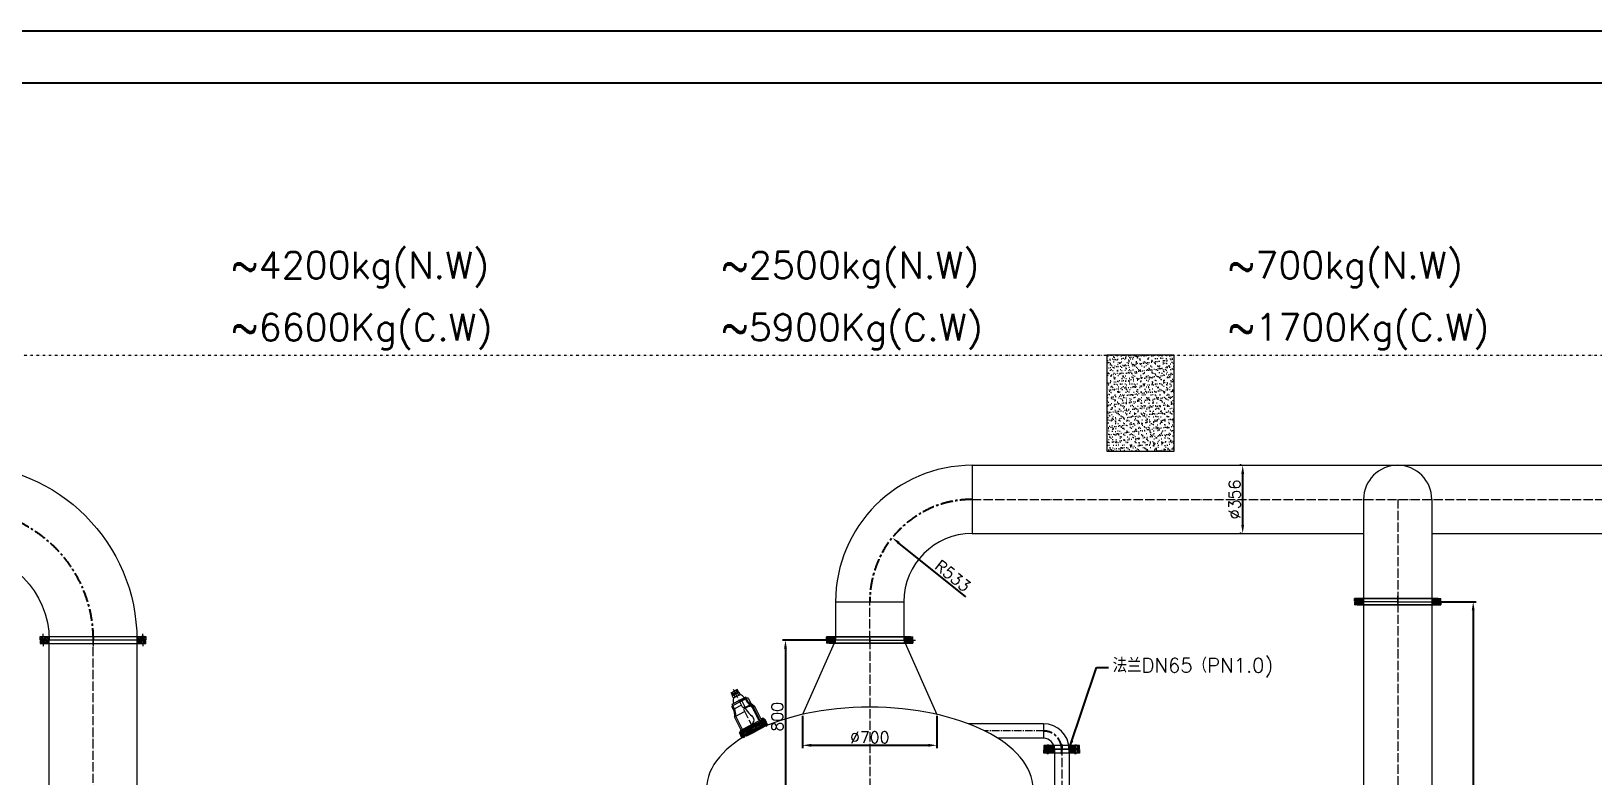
# Model space of a CAD drawing. Header units: millimetres. Extents: x 12181 to 44419, y -180123 to -157321.
# Drawn here: x 29064 to 37198, y -161201 to -157321 of the extents above; entities that cross this region are included whole.
import ezdxf

# ---------------------------------------------------------------- set-up
doc = ezdxf.new("R2010")
doc.units = ezdxf.units.MM
doc.header["$LTSCALE"] = 2
doc.header["$MEASUREMENT"] = 0
for name, pattern in [('ACAD_ISO04W100', [30, 24, -3, 0, -3]), ('CENTER', [50.8, 31.75, -6.35, 6.35, -6.35]), ('CENTER2', [28.575, 19.05, -3.175, 3.175, -3.175]), ('DIVIDE2', [15.875, 6.35, -3.175, 0, -3.175, 0, -3.175])]:
    doc.linetypes.add(name, pattern=pattern)
doc.layers.get('0').update_dxf_attribs({"lineweight": 20})
doc.layers.add('3', color=3, linetype='CENTER')
doc.layers.add('border', color=2, linetype='Continuous')
for name, color, linetype, lineweight in [('中心线', 1, 'CENTER2', 13), ('中心线层', 1, 'ACAD_ISO04W100', 9), ('剖面线层', 4, 'Continuous', 9), ('尺寸线层', 3, 'Continuous', 13), ('细实线', 8, 'Continuous', 13), ('细实线层', 7, 'Continuous', 9)]:
    doc.layers.add(name, color=color, linetype=linetype, lineweight=lineweight)
doc.styles.add('HZ', font='txt.shx', dxfattribs={"bigfont": 'hztxt.shx'})
doc.styles.get("Standard").update_dxf_attribs({"font": 'txt.shx', "bigfont": 'hztxt.shx'})
doc.dimstyles.new('总装图', dxfattribs={"dimscale": 1.5, "dimtxt": 40, "dimasz": 30, "dimexe": 10, "dimexo": 5, "dimgap": 8, "dimtad": 1, "dimdec": 0, "dimtxsty": 'Standard', "dimcen": 2.5, "dimadec": 0, "dimazin": 0, "dimtfac": 1, "dimtdec": 0, "dimtmove": 0, "dimatfit": 3, "dimfxl": 1, "dimarcsym": 0})
pattern_1 = [(74.70055, (-873.1879, -296.1077), (-1.80855, 0.4947446), [])]

# ---------------------------------------------------------------- blocks, each defined once
blk = doc.blocks.new('*U1008')
at = {"layer": 'border', "color": 1, "linetype": 'Continuous'}
blk.add_lwpolyline([(0, 0), (1189, 0), (1189, 841), (0, 841)], close=True, dxfattribs=at)
at = {"layer": 'border', "color": 7, "linetype": 'Continuous'}
blk.add_lwpolyline([(25, 10), (1179, 10), (1179, 831), (25, 831)], close=True, dxfattribs=at)
blk = doc.blocks.new('*D2161')
at = {"layer": 'Defpoints', "color": 0}
for p in [(36382.5, -160294), (36382.5, -164869), (36574.9, -164869)]:
    blk.add_point(p, dxfattribs=at)
at = {"layer": '尺寸线层', "color": 0, "lineweight": -2}
for p, q in [((36390, -160294), (36589.9, -160294)), ((36574.9, -160339), (36574.9, -164824)), ((36390, -164869), (36589.9, -164869))]:
    blk.add_line(p, q, dxfattribs=at)
at = {"layer": '尺寸线层', "color": 0}
for points in [[(36567.4, -160339), (36582.4, -160339), (36574.9, -160294)], [(36567.4, -164824), (36582.4, -164824), (36574.9, -164869)]]:
    blk.add_solid(points, dxfattribs=at)
at = {"layer": '尺寸线层', "color": 0, "insert": (36532.9, -162581.5), "char_height": 60, "attachment_point": 5, "rotation": 90}
blk.add_mtext('4575', dxfattribs=at)
blk = doc.blocks.new('*U1910')
at = {"color": 7, "linetype": 'Continuous'}
for p, q in [((964.4, -137.5), (965.2, -137.1)), ((964.4, -137.5), (964.4, -141.1)), ((976, -141.1), (964.4, -141.1)), ((965.2, -137.1), (975.2, -137.1)), ((967.2, -156.1), (967.2, -138.1)), ((973.2, -156.1), (967.2, -156.1)), ((967.3, -137.5), (967.3, -141.1)), ((973.1, -137.5), (973.1, -141.1)), ((973.2, -138.1), (973.2, -156.1)), ((975.2, -137.1), (976, -137.5)), ((976, -137.5), (976, -141.1))]:
    blk.add_line(p, q, dxfattribs=at)
at = {"color": 1, "linetype": 'Continuous'}
for p, q in [((967.9, -138.1), (967.9, -156.1)), ((972.4, -138.1), (972.4, -156.1))]:
    blk.add_line(p, q, dxfattribs=at)
at = {"color": 3, "linetype": 'CENTER'}
blk.add_line((970.2, -136.3), (970.2, -156.9), dxfattribs=at)
at = {"color": 7, "linetype": 'Continuous'}
for centre, radius, start, end in [((965.9, -139.6), 2.56, 55.61575, 124.38425), ((970.2, -146.6), 9.55, 72.41205, 107.58795), ((974.5, -139.6), 2.56, 55.61575, 124.38425)]:
    blk.add_arc(centre, radius, start, end, dxfattribs=at)
blk = doc.blocks.new('*U1909')
at = {"color": 7, "linetype": 'Continuous'}
for p, q in [((846.7, 85.3), (833.7, 85.3)), ((833.7, 85.3), (833.7, 77.3)), ((846.7, 77.3), (846.7, 85.3)), ((833.7, 77.3), (846.7, 77.3)), ((836.2, 57.3), (836.2, 77.3)), ((844.2, 57.3), (836.2, 57.3)), ((836.2, 57.3), (836.2, 57.3)), ((844.2, 57.3), (836.2, 57.3)), ((844.2, 77.3), (844.2, 57.3)), ((844.2, 57.3), (844.2, 57.3))]:
    blk.add_line(p, q, dxfattribs=at)
at = {"color": 3, "linetype": 'CENTER'}
blk.add_line((840.2, 86.9), (840.2, 55.7), dxfattribs=at)
at = {"color": 1, "linetype": 'Continuous'}
for p, q in [((836.9, 77.3), (836.9, 57.3)), ((843.4, 77.3), (843.4, 57.3))]:
    blk.add_line(p, q, dxfattribs=at)
blk = doc.blocks.new('A$C49804323')
at = {"layer": '剖面线层'}
h = blk.add_hatch(dxfattribs=at)
h.set_pattern_fill('ANSI31', color=256, scale=15, angle=29.70055, style=0)
h.set_pattern_definition(pattern_1)
edge = h.paths.add_edge_path()
edge.add_line((-99.4, 209.7), (-103.3, 207.4))
edge.add_line((-103.3, 207.4), (-98.8, 199.5))
edge.add_spline(control_points=[(-98.8, 199.5), (-98.1, 199.7), (-96.7, 200.2), (-95.4, 201), (-94.7, 201.4)], knot_values=[30.843485, 30.843485, 30.843485, 30.843485, 32.975914, 35.360193, 35.360193, 35.360193, 35.360193], degree=3, periodic=0)
edge.add_line((-94.7, 201.4), (-99.4, 209.7))
edge = h.paths.add_edge_path()
edge.add_spline(control_points=[(-100.3, 199), (-99.8, 199.2), (-99.3, 199.4), (-98.8, 199.5)], knot_values=[29.321876, 29.321876, 29.321876, 29.321876, 30.843485, 30.843485, 30.843485, 30.843485], degree=3, periodic=0)
edge.add_line((-98.8, 199.5), (-103.3, 207.4))
edge.add_line((-103.3, 207.4), (-104.7, 206.7))
edge.add_line((-104.7, 206.7), (-100.3, 199))
edge = h.paths.add_edge_path()
edge.add_spline(control_points=[(-121.5, 186.7), (-121, 187), (-120.6, 187.2), (-120.2, 187.5)], knot_values=[4.637401, 4.637401, 4.637401, 4.637401, 6.13127, 6.13127, 6.13127, 6.13127], degree=3, periodic=0)
edge.add_line((-120.2, 187.5), (-124.6, 195.3))
edge.add_line((-124.6, 195.3), (-125.9, 194.5))
edge.add_line((-125.9, 194.5), (-121.5, 186.7))
edge = h.paths.add_edge_path()
edge.add_line((-125.9, 194.5), (-129.8, 192.3))
edge.add_line((-129.8, 192.3), (-125.8, 185.3))
edge.add_spline(control_points=[(-125.8, 185.3), (-124.9, 185.5), (-123.3, 185.7), (-122, 186.4), (-121.5, 186.7)], knot_values=[0, 0, 0, 0, 2.899205, 4.637401, 4.637401, 4.637401, 4.637401], degree=3, periodic=0)
edge.add_line((-121.5, 186.7), (-125.9, 194.5))
h = blk.add_hatch(dxfattribs=at)
h.set_pattern_fill('ANSI31', color=256, scale=15, angle=29.70055, style=0)
h.set_pattern_definition(pattern_1)
h.paths.add_polyline_path([(39.4, 55.1), (36.4, 60.3), (34.4, 59.2), (27.7, 55.4), (-10.9, 123.1), (-39.3, 149.6), (-52.6, 173), (-87.4, 153.2), (-83.4, 146.3), (-72.6, 152.4), (-53.8, 163.2), (-44.4, 146.7), (-16, 120.2), (22.6, 52.5), (25.1, 53.9), (28.1, 48.7)])
h.paths.add_polyline_path([(46.8, 66.3), (42.5, 63.8), (45.4, 58.6), (49.8, 61.1)])
h = blk.add_hatch(dxfattribs=at)
h.set_pattern_fill('ANSI31', color=256, scale=15, angle=119.70055, style=0)
h.set_pattern_definition([(164.70055, (-873.1879, -296.1077), (-0.4947446, -1.80855), [])])
h.paths.add_polyline_path([(51.5, 62.1), (45, 58.3), (49.5, 50.5), (52.4, 45.3), (59, 49)])
h.paths.add_polyline_path([(39.8, 55.4), (26.8, 47.9), (26, 45.2), (29, 40), (37.7, 45), (41.1, 38.9), (47.2, 42.3), (44.3, 47.5)])
h.paths.add_polyline_path([(-52.2, 0.6), (-54.9, 1.4), (-64.4, -4.1), (-60, -11.9), (-62.6, -13.4), (-59.6, -18.6), (-54.4, -15.6), (-56.4, -12.2), (-57.9, -9.6), (-49.2, -4.6)])
h.paths.add_polyline_path([(-76.6, -11), (-79.6, -12.8), (-72.2, -25.8), (-66.6, -22.6), (-69.5, -17.4), (-71.7, -18.6), (-72.1, -18.8)])
h.paths.add_polyline_path([(49.5, 50.5), (48.6, 50), (51.6, 44.8), (52.4, 45.3)])
h.paths.add_polyline_path([(45.1, 48), (44.3, 47.5), (47.2, 42.3), (48.1, 42.8)])
h = blk.add_hatch(dxfattribs=at)
h.set_pattern_fill('ANSI31', color=256, scale=15, angle=29.70055, style=0)
h.set_pattern_definition([(74.70055, (-310.0678, -477.7695), (-1.80855, 0.4947446), [])])
h.paths.add_polyline_path([(-64.6, -26), (-68.9, -28.5), (-67.3, -34.3), (-64.3, -39.7), (-58.6, -36.5), (-59.6, -34.7)])
h.paths.add_polyline_path([(-40.3, -20.2), (-49, -25.2), (-52.4, -19.1), (-57.6, -22.1), (-52.7, -30.8), (-51.7, -32.5), (-42.6, -27.3), (-41.1, -29.9), (-38, -28.2), (-37.3, -25.4)])
h.paths.add_polyline_path([(48.3, 38.4), (43.1, 35.4), (46.6, 29.3), (42.5, 27), (44.1, 18.7), (46.7, 20.1), (45.2, 22.7), (54.3, 27.9)])
h.paths.add_polyline_path([(60.9, 45.6), (55.3, 42.3), (61.2, 31.9), (66.9, 35.1)])
h.paths.add_polyline_path([(42.5, 27), (37.9, 24.4), (40.9, 19.1), (43.6, 18.4), (44.1, 18.7)])
h.paths.add_polyline_path([(55.3, 42.3), (54.6, 42), (60.6, 31.5), (61.2, 31.9)])
h.paths.add_polyline_path([(49, 38.7), (48.3, 38.4), (54.3, 27.9), (54.9, 28.3)])
h.paths.add_polyline_path([(-68.9, -28.5), (-70.2, -29.3), (-67.3, -34.3)])
h.paths.add_polyline_path([(-59, -34.4), (-59.6, -34.7), (-58.6, -36.5), (-58, -36.1)])
h.paths.add_polyline_path([(-52.7, -30.8), (-53.3, -31.1), (-52.3, -32.9), (-51.7, -32.5)])
h = blk.add_hatch(dxfattribs=at)
h.set_pattern_fill('ANSI37', color=256, scale=10, angle=29.70055, style=0)
h.set_pattern_definition([(74.70055, (-873.1879, -296.1077), (-1.2057, 0.3298297), []), (164.70055, (-873.1879, -296.1077), (-0.3298297, -1.2057), [])])
h.paths.add_polyline_path([(-49.2, -4.6), (-57.9, -9.6), (-56.4, -12.2), (-47.7, -7.2)])
h.paths.add_polyline_path([(37.7, 45), (29, 40), (30.5, 37.4), (39.2, 42.3)])
h.paths.add_polyline_path([(45.1, 31.9), (36.4, 27), (37.9, 24.4), (46.6, 29.3)])
h.paths.add_polyline_path([(-41.8, -17.6), (-50.4, -22.6), (-49, -25.2), (-40.3, -20.2)])
h = blk.add_hatch(dxfattribs=at)
h.set_pattern_fill('GRASS', color=256, scale=4, angle=29.70055, style=0)
h.set_pattern_definition([(119.70055, (-873.188, -296.1077), (-3.85824, 1.055455), [0.75, -4.906854]), (74.70055, (-873.188, -296.1077), (-3.85824, 1.055455), [0.75, -3.25]), (164.70055, (-873.188, -296.1077), (-1.055455, -3.85824), [0.75, -3.25])])
h.paths.add_polyline_path([(-8.6, 15.1), (-56.4, -12.2), (-50.4, -22.6), (-2.7, 4.7)])
h.paths.add_polyline_path([(43.1, 35.4), (39.2, 42.3), (-8.6, 15.1), (-2.7, 4.7), (45.1, 31.9)])
for p, q in [((-129.8, 192.3), (-114.6, 201)), ((-121.9, 178.4), (-129.8, 192.3)), ((-129.8, 192.3), (-121.9, 178.4)), ((-124.6, 195.3), (-120.2, 187.5)), ((-106.7, 187.1), (-124.1, 177.2)), ((-106.7, 187.1), (-124.1, 177.2)), ((-121.9, 178.4), (-124.1, 177.2)), ((-117.1, 165), (-124.1, 177.2)), ((-121.9, 178.4), (-106.7, 187.1)), ((-99.8, 174.9), (-117.1, 165)), ((-106.7, 187.1), (-115.4, 182.1)), ((-115.4, 182.1), (-108.5, 170)), ((-99.8, 174.9), (-115, 166.3)), ((-99.4, 209.7), (-114.6, 201)), ((-114.6, 201), (-103.3, 207.4)), ((-114.6, 201), (-104.7, 206.7)), ((-114.6, 201), (-106.8, 205.4)), ((-106.7, 187.1), (-89.3, 197)), ((-106.7, 187.1), (-89.3, 197)), ((-91.5, 195.8), (-106.7, 187.1)), ((-106.7, 187.1), (-98, 192)), ((-104.7, 206.7), (-100.3, 199)), ((-99.8, 174.9), (-82.4, 184.8)), ((-99.8, 174.9), (-84.6, 183.6)), ((-91.5, 195.8), (-99.4, 209.7)), ((-99.4, 209.7), (-91.5, 195.8)), ((-98, 192), (-91.1, 179.9)), ((-91.5, 195.8), (-89.3, 197)), ((-82.4, 184.8), (-89.3, 197)), ((-52.6, 173), (-87.4, 153.2)), ((-72.6, 152.4), (-53.8, 163.2)), ((-53.8, 163.2), (-44.4, 146.7)), ((-39.3, 149.6), (-52.6, 173)), ((-52.6, 173), (-48.7, 166.1)), ((-48.7, 166.1), (-46.1, 167.6)), ((-39.3, 165.7), (-27.4, 144.9)), ((-122.6, 118.1), (-110.8, 97.3)), ((-122.1, 133.4), (-87.4, 153.2)), ((-108.8, 109.9), (-122.1, 133.4)), ((-122.1, 133.4), (-118.2, 126.4)), ((-118.2, 126.4), (-120.8, 125)), ((-118.2, 126.4), (-83.4, 146.3)), ((-87.4, 153.2), (-115.6, 137.1)), ((-110.1, 95.4), (-107.5, 69.2)), ((-74, 129.8), (-108.8, 109.9)), ((-108.8, 109.9), (-100.4, 72.1)), ((-100.4, 72.1), (-55.7, 97.6)), ((-83.4, 146.3), (-72.6, 152.4)), ((-72.6, 152.4), (-55.2, 122)), ((-55.2, 122), (-66.1, 115.9)), ((-58.4, 120.3), (-66.1, 115.9)), ((-62.3, 109.2), (-56.6, 112.4)), ((-55.2, 122), (-58.7, 120.1)), ((-54.3, 113.1), (-58.4, 120.3)), ((-37.7, 128.2), (-56.7, 117.4)), ((-30.3, 128.2), (-54.9, 114.2)), ((-49.4, 110.5), (-47.5, 107.2)), ((-44.4, 146.7), (-16, 120.2)), ((-39.3, 149.6), (-10.9, 123.1)), ((-26.7, 130.2), (-30.3, 128.2)), ((-26, 143.4), (-4.8, 127.7)), ((-16, 120.2), (22.6, 52.5)), ((-4, 127.1), (-10.9, 123.1)), ((27.7, 55.4), (-10.9, 123.1)), ((32.8, 62.6), (-3.5, 126.2)), ((-107.4, 68.1), (-100.4, 72.1)), ((-68.7, 0.4), (-106.8, 67.2)), ((-61.8, 4.3), (-100.4, 72.1)), ((-14.1, 24.6), (-79.6, -12.8)), ((-71.3, -1.1), (-17, 29.9)), ((-17, 29.9), (-68.7, 0.4)), ((-56.4, -12.2), (-8.6, 15.1)), ((-52.2, 0.6), (-54.9, 1.4)), ((-52.2, 0.6), (-13.1, 22.9)), ((-52.2, 0.6), (-49.2, -4.6)), ((-50.4, -22.6), (-2.7, 4.7)), ((-49.2, -4.6), (-10.1, 17.7)), ((-40.3, -20.2), (-1.2, 2.1)), ((25.1, 53.9), (-17, 29.9)), ((-14.1, 24.6), (39.8, 55.4)), ((26, 45.2), (-13.1, 22.9)), ((-12.3, 25.6), (39.8, 55.4)), ((29, 40), (-10.1, 17.7)), ((39.2, 42.3), (-8.6, 15.1)), ((45.1, 31.9), (-2.7, 4.7)), ((37.9, 24.4), (-1.2, 2.1)), ((40.9, 19.1), (1.8, -3.1)), ((43.6, 18.4), (2.8, -4.9)), ((28.1, 48.7), (25.1, 53.9)), ((26, 45.2), (26.8, 47.9)), ((26, 45.2), (29, 40)), ((37.3, 60.8), (27.7, 55.4)), ((29, 40), (37.7, 45)), ((29, 40), (30.5, 37.4)), ((39.4, 55.1), (36.4, 60.3)), ((37.9, 24.4), (36.4, 27)), ((46.8, 66.3), (37.3, 60.8)), ((37.7, 45), (41.1, 38.9)), ((37.9, 24.4), (46.6, 29.3)), ((40.9, 19.1), (37.9, 24.4)), ((39.2, 42.3), (45.1, 31.9)), ((40.9, 19.1), (43.6, 18.4)), ((59, 49), (41.1, 38.9)), ((42.4, 56.9), (45, 58.3)), ((45.4, 58.6), (42.5, 63.8)), ((48.3, 38.4), (43.1, 35.4)), ((46.6, 29.3), (43.1, 35.4)), ((43.6, 18.4), (46.7, 20.1)), ((45, 58.3), (51.5, 62.1)), ((45.1, 48), (48.1, 42.8)), ((66.9, 35.1), (45.2, 22.7)), ((45.2, 22.7), (46.7, 20.1)), ((49.8, 61.1), (46.8, 66.3)), ((60.9, 45.6), (48.3, 38.4)), ((48.6, 50), (51.6, 44.8)), ((49, 38.7), (54.9, 28.3)), ((51.5, 62.1), (59, 49)), ((54.6, 42), (60.6, 31.5)), ((66.9, 35.1), (60.9, 45.6)), ((-79.6, -12.8), (-72.2, -25.8)), ((-76.6, -11), (-72.1, -18.8)), ((-72.2, -25.8), (-66.6, -22.6)), ((-72.1, -18.8), (-66.1, -15.4)), ((-68.3, -6.3), (-71.3, -1.1)), ((-70.5, -7.6), (-64.4, -4.1)), ((-70.5, -7.6), (-65.3, -4.6)), ((-70.2, -29.3), (-64.6, -26)), ((-64.3, -39.7), (-70.2, -29.3)), ((-60, -11.9), (-66.1, -15.4)), ((-64.4, -4.1), (-60, -11.9)), ((-64.3, -39.7), (-42.6, -27.3)), ((-59.6, -18.6), (-54.4, -15.6)), ((-59, -34.4), (-58, -36.1)), ((-49.2, -4.6), (-57.9, -9.6)), ((-57.9, -9.6), (-54.4, -15.6)), ((-57.6, -22.1), (-52.4, -19.1)), ((-56.4, -12.2), (-50.4, -22.6)), ((-53.3, -31.1), (-52.3, -32.9)), ((-49, -25.2), (-52.4, -19.1)), ((-49.2, -4.6), (-47.7, -7.2)), ((-40.3, -20.2), (-49, -25.2)), ((-42.6, -27.3), (-41.1, -29.9)), ((-40.3, -20.2), (-41.8, -17.6)), ((-38, -28.2), (-41.1, -29.9)), ((-37.3, -25.4), (-40.3, -20.2)), ((-38, -28.2), (2.8, -4.9)), ((-37.3, -25.4), (-38, -28.2)), ((-37.3, -25.4), (1.8, -3.1))]:
    blk.add_line(p, q)
at = {"lineweight": 30}
for p, q in [((-30.3, 128.2), (-37.7, 128.2)), ((-26.7, 130.2), (-30.3, 128.2))]:
    blk.add_line(p, q, dxfattribs=at)
for centre, radius, start, end in [((-49.1, 154.7), 68.8, 171.41222, 194.85878), ((-108.2, 121.1), 68.8, 44.54233, 67.98888), ((-43.6, 163.2), 5, 29.70055, 119.70055), ((-118.3, 120.6), 5, 119.70055, 209.70055), ((-115.1, 94.9), 5, 5.82018, 29.70055), ((-54, 107.9), 5.28, 29.70055, 119.70055), ((29.1, 153.3), 89.4, 211.05323, 240.32323), ((-23, 147.4), 5, 209.70055, 233.58092), ((-7.8, 123.7), 5, 29.70055, 53.58092), ((-102.5, 69.7), 5, 185.82018, 209.70055), ((-31.2, 54.7), 26.4, 299.70055, 64.50528)]:
    blk.add_arc(centre, radius, start, end)
at = {"layer": '中心线层'}
for p, q in [((-120.6, 211.4), (2.8, -4.9)), ((39.3, 62.3), (61, 24.2)), ((-73.6, -2.1), (-51.9, -40.2))]:
    blk.add_line(p, q, dxfattribs=at)
at = {"layer": '细实线层'}
for p, q in [((-125.9, 194.5), (-121.5, 186.7)), ((-103.3, 207.4), (-98.8, 199.5)), ((44.3, 47.5), (47.2, 42.3)), ((45, 58.3), (52.4, 45.3)), ((48.3, 38.4), (54.3, 27.9)), ((55.3, 42.3), (61.2, 31.9)), ((-59.6, -34.7), (-58.6, -36.5)), ((-52.7, -30.8), (-51.7, -32.5))]:
    blk.add_line(p, q, dxfattribs=at)
blk.add_spline([(-125.8, 185.3), (-123, 186), (-118.3, 188.7), (-113.5, 190.6), (-106.9, 194), (-101.9, 198.4), (-96.8, 200.2), (-94.7, 201.4)], degree=3, dxfattribs=at)
at = {"color": 3, "linetype": 'CENTER', "rotation": 29.70055132022013}
for name, p in [('*U1910', (-873.2, -296.1)), ('*U1909', (-757.6, -498.8))]:
    blk.add_blockref(name, p, dxfattribs=at)
blk = doc.blocks.new('*D2217')
at = {"layer": 'Defpoints', "color": 0}
for p in [(33253.7, -160494), (32992.5, -161294), (33253.7, -161294)]:
    blk.add_point(p, dxfattribs=at)
at = {"layer": '尺寸线层', "color": 0, "lineweight": -2}
for p, q in [((33246.2, -160494), (32977.5, -160494)), ((32992.5, -160539), (32992.5, -161249)), ((33246.2, -161294), (32977.5, -161294))]:
    blk.add_line(p, q, dxfattribs=at)
at = {"layer": '尺寸线层', "color": 0}
for points in [[(32985, -160539), (33000, -160539), (32992.5, -160494)], [(32985, -161249), (33000, -161249), (32992.5, -161294)]]:
    blk.add_solid(points, dxfattribs=at)
at = {"layer": '尺寸线层', "color": 0, "insert": (32950.5, -160894), "char_height": 60, "attachment_point": 5, "rotation": 90}
blk.add_mtext('800', dxfattribs=at)
blk = doc.blocks.new('*D2215')
at = {"layer": 'Defpoints', "color": 0}
for p in [(33081.5, -160881.7), (33781.5, -160881.7), (33781.5, -161042.5)]:
    blk.add_point(p, dxfattribs=at)
at = {"layer": '尺寸线层', "color": 0, "lineweight": -2}
for p, q in [((33081.5, -160889.2), (33081.5, -161057.5)), ((33781.5, -160889.2), (33781.5, -161057.5)), ((33126.5, -161042.5), (33736.5, -161042.5))]:
    blk.add_line(p, q, dxfattribs=at)
at = {"layer": '尺寸线层', "color": 0}
for points in [[(33126.5, -161035), (33126.5, -161050), (33081.5, -161042.5)], [(33736.5, -161035), (33736.5, -161050), (33781.5, -161042.5)]]:
    blk.add_solid(points, dxfattribs=at)
at = {"layer": '尺寸线层', "color": 0, "insert": (33431.5, -161000.5), "char_height": 60, "attachment_point": 5}
blk.add_mtext('%%c700', dxfattribs=at)
blk = doc.blocks.new('*U1912')
at = {"linetype": 'Continuous'}
h = blk.add_hatch(dxfattribs=at)
h.set_pattern_fill('U', color=1, scale=4, angle=45, style=0, pattern_type=0)
h.set_pattern_definition([(45, (0, 0), (-2.82842712, 2.82842712), [])])
h.paths.add_polyline_path([(51778.4, -37886.1), (51767.4, -37886.1), (51767.4, -37904.1), (51778.4, -37904.1)])
h.paths.add_polyline_path([(51821.2, -37886.1), (51796.4, -37886.1), (51796.4, -37904.1), (51800.9, -37904.1), (51800.9, -37906.1), (51821.2, -37906.1)])
h.paths.add_polyline_path([(51923.4, -37886.1), (51898.7, -37886.1), (51898.7, -37906.1), (51918.9, -37906.1), (51918.9, -37904.1), (51923.4, -37904.1)])
h.paths.add_polyline_path([(51952.4, -37886.1), (51941.4, -37886.1), (51941.4, -37904.1), (51952.4, -37904.1)])
blk = doc.blocks.new('*U1913', base_point=(51859.9, -37906.1))
at = {"color": 7, "linetype": 'Continuous'}
for p, q in [((51952.4, -37886.1), (51767.4, -37886.1)), ((51767.4, -37886.1), (51767.4, -37904.1)), ((51767.4, -37904.1), (51800.9, -37904.1)), ((51778.4, -37886.1), (51778.4, -37904.1)), ((51796.4, -37886.1), (51796.4, -37904.1)), ((51800.9, -37904.1), (51800.9, -37906.1)), ((51821.2, -37886.1), (51821.2, -37906.1)), ((51898.7, -37886.1), (51898.7, -37906.1)), ((51952.4, -37904.1), (51918.9, -37904.1)), ((51918.9, -37904.1), (51918.9, -37906.1)), ((51923.4, -37886.1), (51923.4, -37904.1)), ((51941.4, -37886.1), (51941.4, -37904.1)), ((51952.4, -37904.1), (51952.4, -37886.1)), ((51800.9, -37906.1), (51918.9, -37906.1))]:
    blk.add_line(p, q, dxfattribs=at)
at = {"layer": '3', "color": 3, "linetype": 'Continuous'}
for p, q in [((51787.4, -37881.1), (51787.4, -37911.1)), ((51859.9, -37881.1), (51859.9, -37911.1)), ((51932.4, -37881.1), (51932.4, -37911.1))]:
    blk.add_line(p, q, dxfattribs=at)
at = {"color": 1, "linetype": 'Continuous'}
blk.add_blockref('*U1912', (0, 0), dxfattribs=at)
blk = doc.blocks.new('*U1914', base_point=(460, 420))
at = {"color": 7}
for p, q in [((516.95, 553.05), (516.95, 476.95)), ((383.9, 420), (460, 420))]:
    blk.add_line(p, q, dxfattribs=at)
for radius in [133.05, 56.95]:
    blk.add_arc((516.95, 420), radius, 90, 180, dxfattribs=at)
at = {"layer": '3', "color": 3}
blk.add_arc((516.95, 420), 95, 90, 180, dxfattribs=at)
blk = doc.blocks.new('*U1818', base_point=(460, 420))
at = {"color": 7}
for p, q in [((815.2, 1130.8), (815.2, 775.2)), ((104.4, 420), (460, 420))]:
    blk.add_line(p, q, dxfattribs=at)
for radius in [710.8, 355.2]:
    blk.add_arc((815.2, 420), radius, 90, 180, dxfattribs=at)
at = {"layer": '3', "color": 3}
blk.add_arc((815.2, 420), 533, 90, 180, dxfattribs=at)
blk = doc.blocks.new('*D2211')
at = {"layer": 'Defpoints', "color": 0}
for p in [(33548.7, -159960.5), (33964.5, -160294)]:
    blk.add_point(p, dxfattribs=at)
at = {"layer": '尺寸线层', "color": 0, "lineweight": -2}
blk.add_line((33932.4, -160268.2), (33583.8, -159988.6), dxfattribs=at)
at = {"layer": '尺寸线层', "color": 0}
blk.add_solid([(33588.5, -159982.8), (33579.1, -159994.5), (33548.7, -159960.5)], dxfattribs=at)
at = {"layer": '尺寸线层', "color": 0, "insert": (33863.5, -160159.1), "char_height": 60, "attachment_point": 5, "rotation": 321.27034}
blk.add_mtext('R533', dxfattribs=at)
blk = doc.blocks.new('A$C4E0F24F7')
at = {"layer": '剖面线层'}
h = blk.add_hatch(dxfattribs=at)
h.set_pattern_fill('ANSI31', color=256, style=0)
h.set_pattern_definition([(45, (-458.9605, -415.14), (-2.245064, 2.245064), [])])
h.paths.add_polyline_path([(-217, -2), (-225, -2), (-225, -16), (-217, -16)])
h.paths.add_polyline_path([(-180, 0), (-183, 0), (-184.5, -1.5), (-186, 0), (-192.5, 0), (-194, -1.5), (-195.5, 0), (-201, 0), (-203, -2), (-203, -16), (-180, -16)])
h.paths.add_polyline_path([(203, -2), (201, 0), (195.5, 0), (194, -1.5), (192.5, 0), (186, 0), (184.5, -1.5), (183, 0), (180, 0), (180, -16), (203, -16)])
h.paths.add_polyline_path([(225, -2), (217, -2), (217, -16), (225, -16)])
for p, q in [((-203, -2), (-201, 0)), ((0, 0), (-201, 0)), ((-195.5, 0), (-194, 0)), ((-195.5, 0), (-194, -1.5)), ((-194, 0), (-192.5, 0)), ((-194, -1.5), (-192.5, 0)), ((-186, 0), (-184.5, 0)), ((-186, 0), (-184.5, -1.5)), ((-184.5, 0), (-183, 0)), ((-184.5, -1.5), (-183, 0)), ((-180, 0), (-180, -16)), ((0, 0), (201, 0)), ((-203, -2), (-225, -2)), ((-225, -2), (-225, -16)), ((0, -16), (-225, -16)), ((-217, -2), (-217, -16)), ((-205, -16), (0, -16)), ((-203, -2), (-203, -16)), ((205, -16), (0, -16)), ((0, -16), (225, -16)), ((180, 0), (180, -16)), ((184.5, 0), (183, 0)), ((184.5, -1.5), (183, 0)), ((186, 0), (184.5, 0)), ((186, 0), (184.5, -1.5)), ((194, 0), (192.5, 0)), ((194, -1.5), (192.5, 0)), ((195.5, 0), (194, 0)), ((195.5, 0), (194, -1.5)), ((203, -2), (201, 0)), ((203, -2), (225, -2)), ((203, -2), (203, -16)), ((217, -2), (217, -16)), ((225, -2), (225, -16))]:
    blk.add_line(p, q)
at = {"layer": '中心线层'}
for p, q in [((-210, 1.4), (-210, -20.4)), ((0, 9.1), (0, -31.3)), ((0, 9.1), (0, -31.3)), ((210, 1.4), (210, -20.4))]:
    blk.add_line(p, q, dxfattribs=at)
blk = doc.blocks.new('*D2164')
at = {"layer": 'Defpoints', "color": 0}
for p in [(35374.3, -159583.2), (35374.3, -159583.2), (35374.3, -159938.8)]:
    blk.add_point(p, dxfattribs=at)
at = {"layer": '尺寸线层', "color": 0, "lineweight": -2}
for p, q in [((35366.8, -159583.2), (35359.3, -159583.2)), ((35374.3, -159893.8), (35374.3, -159628.2)), ((35366.8, -159938.8), (35359.3, -159938.8))]:
    blk.add_line(p, q, dxfattribs=at)
at = {"layer": '尺寸线层', "color": 0}
for points in [[(35366.8, -159628.2), (35381.8, -159628.2), (35374.3, -159583.2)], [(35366.8, -159893.8), (35381.8, -159893.8), (35374.3, -159938.8)]]:
    blk.add_solid(points, dxfattribs=at)
at = {"layer": '尺寸线层', "color": 0, "insert": (35332.3, -159761), "char_height": 60, "attachment_point": 5, "rotation": 90}
blk.add_mtext('%%c356', dxfattribs=at)
blk = doc.blocks.new('A$C54754582')
at = {"layer": '剖面线层'}
h = blk.add_hatch(dxfattribs=at)
h.set_pattern_fill('ANSI31', color=256, scale=2, style=0)
h.set_pattern_definition([(45, (-468.4355, -341.444), (-4.49013, 4.49013), [])])
h.paths.add_polyline_path([(237, 16.5), (235.5, 18), (230, 18), (230, 0), (253, 0), (253, 16), (251, 18), (247.4, 18), (245.5, 18), (244, 16.5), (242.5, 18), (238.5, 18)])
h.paths.add_polyline_path([(275, 16), (267, 16), (267, 0), (275, 0)])
h.paths.add_polyline_path([(-237, 16.5), (-238.5, 18), (-242.5, 18), (-244, 16.5), (-245.5, 18), (-251, 18), (-253, 16), (-253, 0), (-230, 0), (-230, 18), (-233.6, 18), (-235.5, 18)])
h.paths.add_polyline_path([(-267, 16), (-275, 16), (-275, 0), (-267, 0)])
for p, q in [((-260, 0), (260, 0)), ((-253, 16), (-251, 18)), ((-245.5, 18), (-244, 18)), ((-245.5, 18), (-244, 16.5)), ((-244, 18), (-242.5, 18)), ((-244, 16.5), (-242.5, 18)), ((-238.5, 18), (-237, 18)), ((-238.5, 18), (-237, 16.5)), ((-237, 18), (-235.5, 18)), ((-237, 16.5), (-235.5, 18)), ((247.4, 18), (-233.6, 18)), ((237, 18), (235.5, 18)), ((237, 16.5), (235.5, 18)), ((238.5, 18), (237, 18)), ((238.5, 18), (237, 16.5)), ((244, 18), (242.5, 18)), ((244, 16.5), (242.5, 18)), ((245.5, 18), (244, 18)), ((245.5, 18), (244, 16.5)), ((251, 18), (247.4, 18)), ((253, 16), (251, 18))]:
    blk.add_line(p, q)
for points in [[(-253, 16), (-275, 16), (-275, 0), (275, 0), (275, 16), (253, 16)], [(-230, 18), (-251, 18)], [(247.4, 18), (251, 18)]]:
    blk.add_lwpolyline(points)
for points in [[(-267, 0), (-253, 0), (-253, 16), (-267, 16)], [(-230, 0), (230, 0), (230, 18), (-230, 18)], [(267, 0), (253, 0), (253, 16), (267, 16)]]:
    blk.add_lwpolyline(points, close=True)
at = {"layer": '中心线层'}
for p, q in [((-260, 26), (-260, -14.4)), ((0, 26), (0, -14.4)), ((260, 26), (260, -14.4))]:
    blk.add_line(p, q, dxfattribs=at)
blk = doc.blocks.new('*U2314', base_point=(460, 420))
at = {"color": 7}
for p, q in [((917.5, 1334.5), (917.5, 877.5)), ((3, 420), (460, 420))]:
    blk.add_line(p, q, dxfattribs=at)
for radius in [914.5, 457.5]:
    blk.add_arc((917.5, 420), radius, 90, 180, dxfattribs=at)
at = {"layer": '3', "color": 3}
blk.add_arc((917.5, 420), 686, 90, 180, dxfattribs=at)
blk = doc.blocks.new('A$C46C45D3D')
at = {"layer": '细实线'}
h = blk.add_hatch(dxfattribs=at)
h.set_pattern_fill('AR-SAND', color=256, scale=15, style=0)
h.set_pattern_definition([(37.5, (24961.937, 147354.136), (-0.9449004, 28.9023565), [0, -22.8, 0, -25.5, 0, -24.375]), (7.5, (24961.937, 147354.136), (26.546651, 42.332191), [0, -12.3, 0, -20.55, 0, -7.875]), (327.5, (24943.487, 147354.136), (46.712128, 0.084886), [0, -7.5, 0, -27, 0, -35.25]), (317.5, (24943.487, 147354.136), (45.091899, 13.165133), [0, -3.75, 0, -17.7, 0, -20.25])])
h.paths.add_polyline_path([(0, -500), (350, -500), (350, 0), (0, 0)])
blk.add_lwpolyline([(0, -500), (350, -500), (350, 0), (0, 0)], close=True, dxfattribs=at)
blk = doc.blocks.new('A$C3AB74F0A')
blk.add_blockref('A$C46C45D3D', (22055.2, -100))

msp = doc.modelspace()

# ---------------------------------------------------------------- linework, layer by layer
for p, q in [((33964.5, -159583.2), (37848.5, -159583.2)), ((36003.7, -159761), (36003.7, -165010.3)), ((36359.3, -159761), (36359.3, -165010.3)), ((33964.5, -159938.8), (36003.7, -159938.8)), ((36359.3, -159938.8), (37848.5, -159938.8)), ((33253.7, -160294), (33253.7, -160494)), ((33609.3, -160294), (33609.3, -160494)), ((29157, -163763), (29157, -160494)), ((29614, -160494), (29614, -163763)), ((33253.7, -160494), (33081.5, -160881.7)), ((33431.5, -160494), (33670.5, -160494)), ((33609.3, -160494), (33781.5, -160881.7)), ((34336.5, -160929.9), (33944.1, -160929.9)), ((34336.5, -161005.9), (34099.2, -161005.9)), ((34393.5, -161062.9), (34393.5, -164908.9)), ((34469.6, -161062.9), (34469.6, -164908.9))]:
    msp.add_line(p, q)
msp.add_arc((36181.5, -159761), 177.8, 0, 180)
msp.add_ellipse((33431.5, -161269), major_axis=(-850, 0), ratio=0.5, start_param=3.141593, end_param=6.283185)
at = {"layer": '中心线'}
msp.add_line((34336.5, -160967.9), (34031.5, -160967.9), dxfattribs=at)
at = {"layer": '中心线层'}
for p, q in [((33964.5, -159761), (37848.5, -159761)), ((36181.5, -159761), (36181.5, -168208.9)), ((33431.5, -160494), (33431.5, -160294)), ((29385.5, -163763), (29385.5, -160494)), ((33431.5, -160494), (33431.5, -166304)), ((34431.5, -161047.8), (34431.5, -165129.8))]:
    msp.add_line(p, q, dxfattribs=at)
at = {"layer": '细实线', "linetype": 'DIVIDE2'}
msp.add_line((15193.1, -159008.9), (41016.5, -159008.9), dxfattribs=at)

# ---------------------------------------------------------------- block references
for name, p in [('A$C3AB74F0A', (12611.3, -158908.9)), ('*U1818', (33609.3, -160294)), ('A$C4E0F24F7', (36181.5, -160294)), ('A$C54754582', (29385.5, -160512)), ('A$C4E0F24F7', (33431.5, -160494))]:
    msp.add_blockref(name, p)
at = {"xscale": -1}
msp.add_blockref('*U2314', (29157, -160494), dxfattribs=at)
at = {"xscale": -1, "rotation": 180}
for name, p in [('A$C4E0F24F7', (36181.5, -160294)), ('A$C54754582', (29385.5, -160476)), ('A$C4E0F24F7', (33431.5, -160494))]:
    msp.add_blockref(name, p, dxfattribs=at)
for name, p, rotation in [('A$C49804323', (32830.8, -160966.5), 357.3477619627259), ('*U1914', (34336.5, -161006), 270)]:
    msp.add_blockref(name, p, dxfattribs=dict(rotation=rotation))
at = {"color": 1, "linetype": 'Continuous'}
msp.add_blockref('*U1913', (34431.5, -161062.9), dxfattribs=at)
at = {"color": 1, "linetype": 'Continuous', "xscale": -1, "rotation": 180}
msp.add_blockref('*U1913', (34431.5, -161062.9), dxfattribs=at)
at = {"layer": 'border', "color": 7, "linetype": 'Continuous', "xscale": 27.11348640001277, "yscale": 27.11348640001277, "zscale": 27.1134864}
msp.add_blockref('*U1008', (12180.8, -180123.3), dxfattribs=at)

# ---------------------------------------------------------------- texts
at = {"layer": '尺寸线层', "style": 'HZ'}
for s, height, p in [('~4200kg(N.W)', 140, (30103.8, -158610)), ('~2500kg(N.W)', 140, (32657.5, -158610)), ('~700kg(N.W)', 140, (35295.9, -158610)), ('~6600Kg(C.W)', 140, (30103.8, -158933.6)), ('~5900Kg(C.W)', 140, (32657.5, -158933.6)), ('~1700Kg(C.W)', 140, (35295.9, -158933.6)), ('法兰DN65（PN1.0)', 75, (34697, -160663.4))]:
    msp.add_text(s, height=height, dxfattribs=at).set_placement(p)

# ---------------------------------------------------------------- dimensions: what is measured, and where the dimension line sits
at = {"layer": '尺寸线层'}
dim = msp.add_linear_dim(base=(35374.3, -159583.2), p1=(35374.3, -159938.8), p2=(35374.3, -159583.2), angle=90, text='%%c356', dimstyle='总装图', dxfattribs=at)
dim.commit()
dim.dimension.update_dxf_attribs({"geometry": '*D2164', "text_midpoint": (35332.3, -159761)})
dim = msp.add_radius_dim(center=(33964.5, -160294), mpoint=(33548.7, -159960.5), dimstyle='总装图', dxfattribs=at)
dim.commit()
dim.dimension.update_dxf_attribs({"geometry": '*D2211', "text_midpoint": (33837.2, -160191.9), "dimtype": 164})
for base, p1, p2, picture, middle in [((36574.9, -164869), (36382.5, -160294), (36382.5, -164869), '*D2161', (36532.9, -162581.5)), ((32992.5, -161294), (33253.7, -160494), (33253.7, -161294), '*D2217', (32950.5, -160894))]:
    dim = msp.add_linear_dim(base=base, p1=p1, p2=p2, angle=90, dimstyle='总装图', dxfattribs=at)
    dim.commit()
    dim.dimension.update_dxf_attribs({"geometry": picture, "text_midpoint": middle})
dim = msp.add_linear_dim(base=(33781.5, -161042.5), p1=(33081.5, -160881.7), p2=(33781.5, -160881.7), text='%%c700', dimstyle='总装图', dxfattribs=at)
dim.commit()
dim.dimension.update_dxf_attribs({"geometry": '*D2215', "text_midpoint": (33431.5, -161000.5)})

# ---------------------------------------------------------------- leaders
msp.add_leader([(34470.3, -161060.7), (34612.2, -160637.2), (34675.3, -160637.2)], dimstyle='总装图', override={"dimgap": 8, "dimtad": 0}, dxfattribs=at)

doc.saveas('drawing.dxf')
